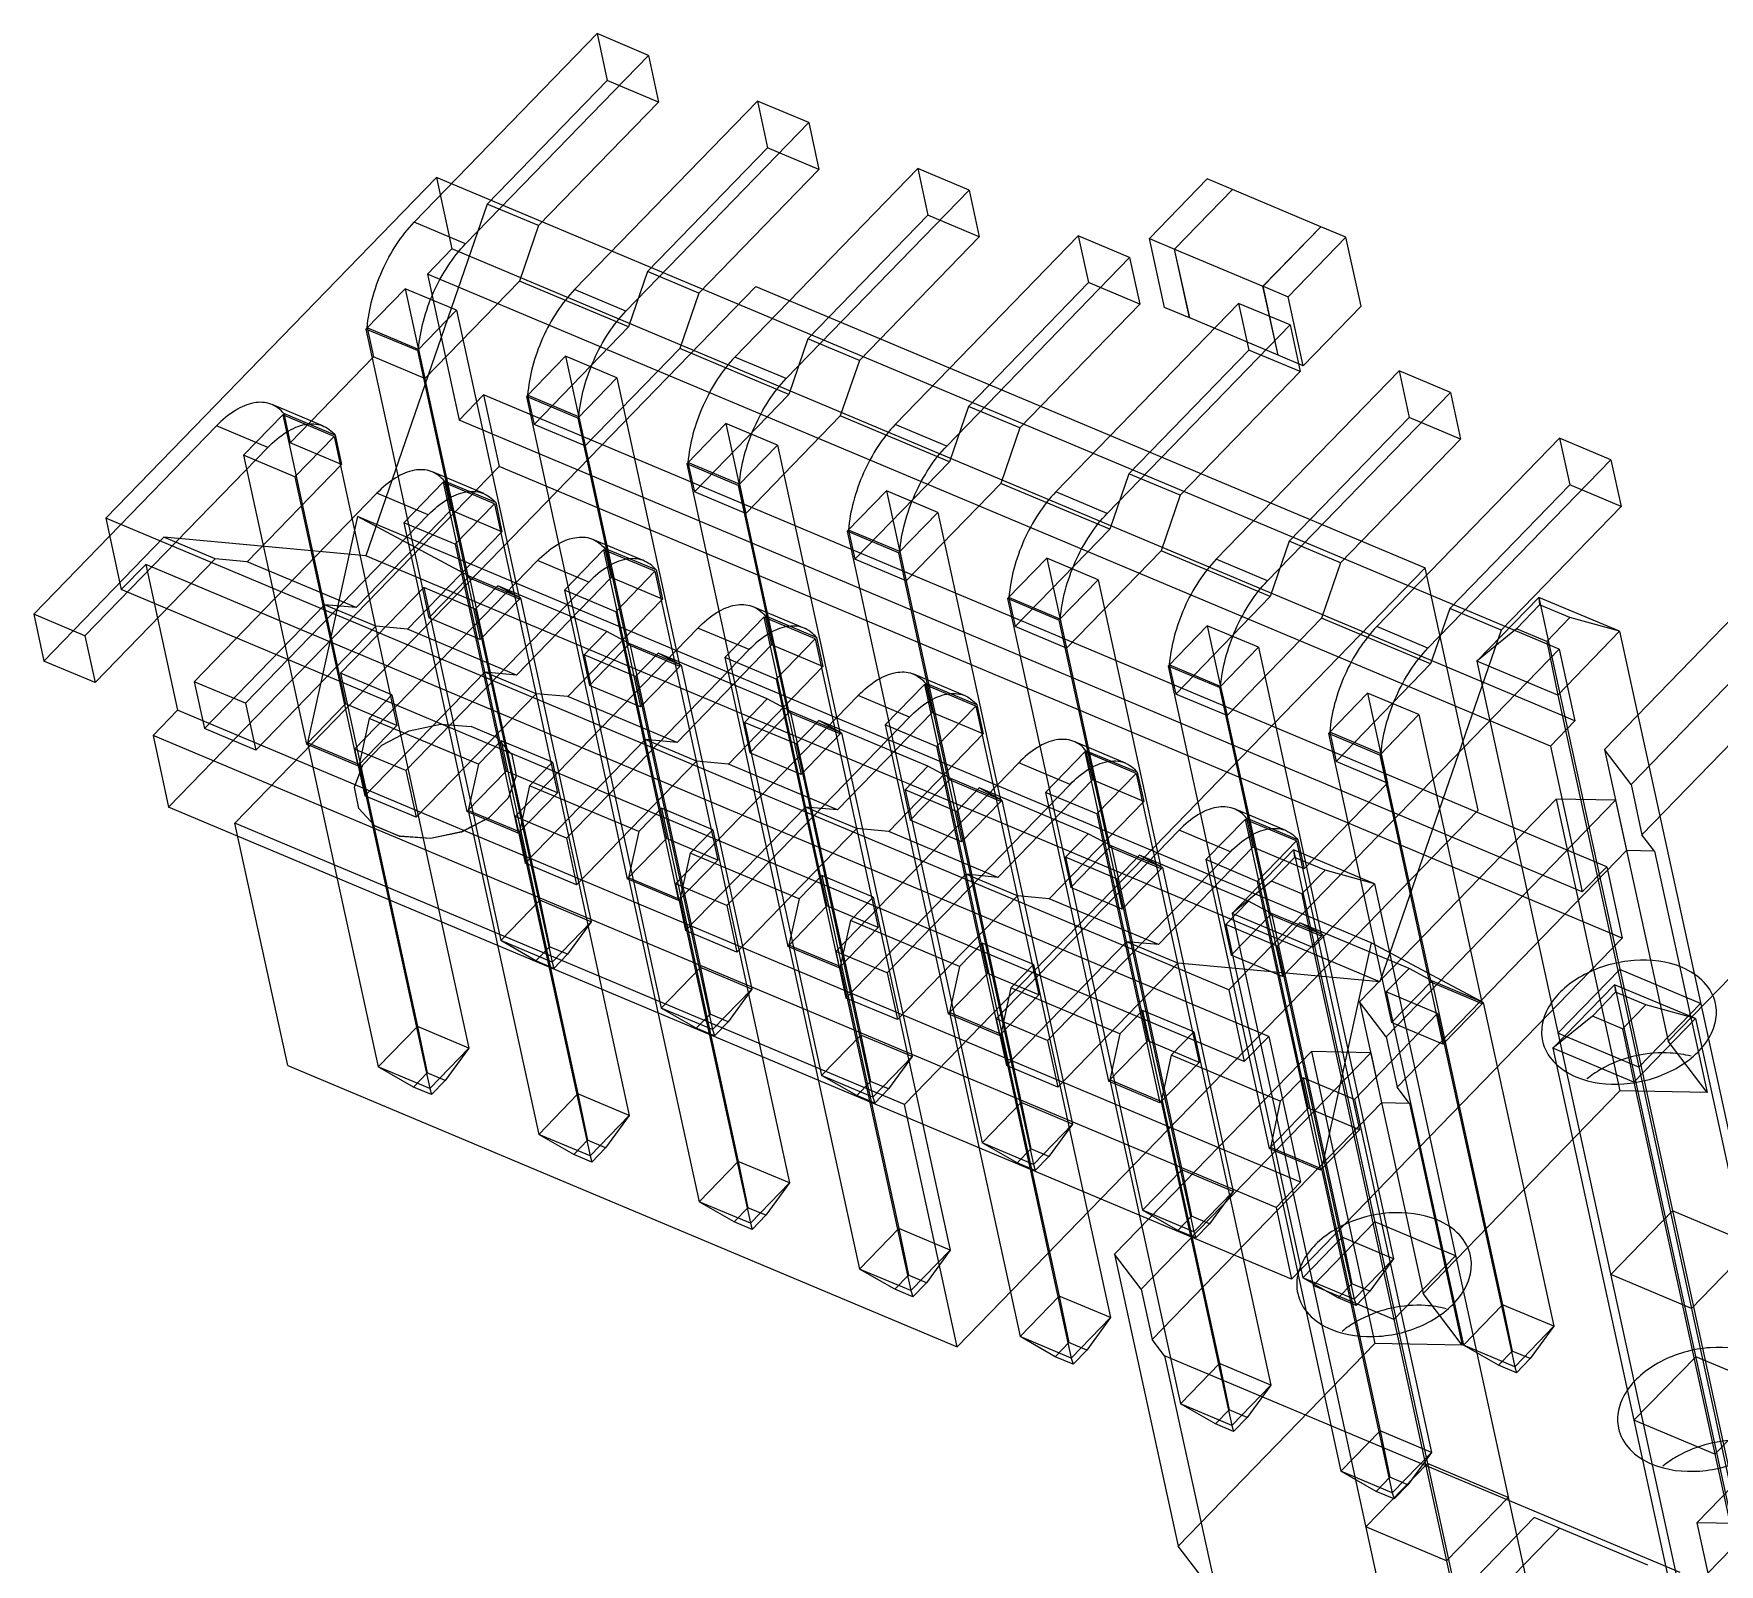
# Model space of a CAD drawing. Header units: millimetres. Extents: x 0 to 594, y 0 to 420.
# Drawn here: x 504.52 to 515, y 144 to 153.51 of the extents above; entities that cross this region are included whole.
import ezdxf

# ---------------------------------------------------------------- set-up
doc = ezdxf.new("R2010")
doc.units = ezdxf.units.MM
doc.header["$LTSCALE"] = 32.67
doc.layers.get('0').update_dxf_attribs({"linetype": 'CONTINUOUS'})

msp = doc.modelspace()

# ---------------------------------------------------------------- linework, layer by layer
at = {"color": 7, "linetype": 'CONTINUOUS'}
for p, q in [((508.021, 153.515), (506.884, 152.343)), ((508.021, 153.515), (508.084, 153.224)), ((508.34, 153.38), (508.021, 153.515)), ((508.34, 153.38), (507.203, 152.209)), ((508.34, 153.38), (508.403, 153.09)), ((508.084, 153.224), (507.338, 152.456)), ((508.403, 153.09), (508.084, 153.224)), ((508.403, 153.09), (507.657, 152.322)), ((509.018, 153.096), (507.881, 151.924)), ((509.018, 153.096), (509.081, 152.805)), ((509.337, 152.962), (509.018, 153.096)), ((509.337, 152.962), (508.2, 151.79)), ((509.337, 152.962), (509.4, 152.671)), ((509.081, 152.805), (508.335, 152.037)), ((509.4, 152.671), (509.081, 152.805)), ((509.4, 152.671), (508.654, 151.903)), ((510.015, 152.677), (508.878, 151.505)), ((510.015, 152.677), (510.078, 152.387)), ((510.334, 152.543), (510.015, 152.677)), ((507.022, 152.622), (504.967, 150.504)), ((507.022, 152.622), (507.119, 152.177)), ((514.002, 149.689), (507.022, 152.622)), ((511.813, 152.612), (511.454, 152.242)), ((511.97, 152.546), (511.813, 152.612)), ((507.338, 152.456), (506.584, 150.27)), ((507.657, 152.322), (507.338, 152.456)), ((510.334, 152.543), (509.197, 151.371)), ((510.334, 152.543), (510.397, 152.253)), ((511.611, 152.176), (511.97, 152.546)), ((511.97, 152.546), (511.611, 152.176)), ((511.97, 152.545), (511.97, 152.546)), ((512.519, 152.315), (511.97, 152.546)), ((507.203, 152.209), (506.884, 152.343)), ((510.078, 152.387), (509.332, 151.618)), ((510.397, 152.253), (510.078, 152.387)), ((507.657, 152.322), (507.538, 151.977)), ((510.397, 152.253), (509.652, 151.484)), ((511.012, 152.258), (509.875, 151.086)), ((511.012, 152.258), (511.076, 151.968)), ((511.331, 152.124), (511.012, 152.258)), ((511.454, 152.242), (511.611, 152.176)), ((511.548, 151.814), (511.454, 152.242)), ((512.16, 151.946), (512.519, 152.315)), ((512.52, 152.315), (512.161, 151.945)), ((512.317, 151.88), (512.676, 152.25)), ((512.519, 152.315), (512.519, 152.315)), ((512.676, 152.25), (512.52, 152.315)), ((512.77, 151.821), (512.676, 152.25)), ((507.119, 152.177), (506.966, 152.02)), ((514.099, 149.245), (507.119, 152.177)), ((511.611, 152.176), (512.16, 151.946)), ((511.704, 151.748), (511.611, 152.176)), ((511.705, 151.748), (511.611, 152.176)), ((508.335, 152.037), (508.216, 151.692)), ((508.654, 151.903), (508.335, 152.037)), ((511.331, 152.124), (510.195, 150.952)), ((511.331, 152.124), (511.395, 151.834)), ((505.77, 148.608), (509.007, 151.943)), ((506.828, 151.93), (506.584, 151.679)), ((506.828, 151.93), (507.22, 150.135)), ((507.147, 151.796), (506.828, 151.93)), ((507.538, 151.977), (506.951, 151.372)), ((506.966, 152.02), (507.164, 151.114)), ((513.947, 149.088), (506.966, 152.02)), ((508.216, 151.692), (507.538, 151.977)), ((508.2, 151.79), (507.881, 151.924)), ((509.007, 151.943), (513.168, 150.195)), ((511.076, 151.968), (510.33, 151.199)), ((511.395, 151.834), (511.076, 151.968)), ((512.254, 151.517), (512.16, 151.946)), ((512.161, 151.945), (512.317, 151.88)), ((512.254, 151.517), (512.161, 151.945)), ((508.654, 151.903), (508.535, 151.558)), ((511.395, 151.834), (510.649, 151.065)), ((512.009, 151.839), (510.873, 150.668)), ((512.329, 151.705), (512.009, 151.839)), ((512.009, 151.839), (512.073, 151.549)), ((512.411, 151.451), (512.317, 151.88)), ((512.77, 151.821), (512.411, 151.451)), ((507.147, 151.796), (506.904, 151.545)), ((507.147, 151.796), (507.539, 150.001)), ((511.704, 151.748), (511.548, 151.814)), ((511.705, 151.749), (511.704, 151.748)), ((512.254, 151.517), (511.705, 151.748)), ((506.584, 151.679), (506.976, 149.884)), ((506.904, 151.545), (506.584, 151.679)), ((506.592, 151.687), (506.632, 151.506)), ((506.911, 151.553), (506.592, 151.687)), ((508.216, 151.692), (507.629, 151.087)), ((509.332, 151.618), (509.214, 151.273)), ((509.652, 151.484), (509.332, 151.618)), ((512.329, 151.705), (511.192, 150.533)), ((512.329, 151.705), (512.392, 151.415)), ((506.632, 151.506), (506.114, 150.972)), ((506.951, 151.372), (506.632, 151.506)), ((506.904, 151.545), (507.295, 149.75)), ((506.911, 151.553), (506.951, 151.372)), ((507.825, 151.511), (507.582, 151.26)), ((507.825, 151.511), (508.217, 149.716)), ((508.144, 151.377), (507.825, 151.511)), ((508.535, 151.558), (507.948, 150.953)), ((509.214, 151.273), (508.535, 151.558)), ((509.197, 151.371), (508.878, 151.505)), ((512.073, 151.549), (511.327, 150.78)), ((512.392, 151.415), (512.073, 151.549)), ((512.254, 151.518), (512.254, 151.517)), ((512.411, 151.451), (512.254, 151.517)), ((509.652, 151.484), (509.533, 151.139)), ((512.392, 151.415), (511.646, 150.646)), ((513.007, 151.42), (511.87, 150.249)), ((513.326, 151.286), (513.007, 151.42)), ((513.007, 151.42), (513.07, 151.13)), ((508.144, 151.377), (507.901, 151.126)), ((508.144, 151.377), (508.536, 149.582)), ((507.316, 151.271), (507.164, 151.114)), ((507.316, 151.271), (507.413, 150.826)), ((514.297, 148.338), (507.316, 151.271)), ((507.582, 151.26), (507.973, 149.465)), ((507.901, 151.126), (507.582, 151.26)), ((507.589, 151.268), (507.629, 151.087)), ((507.908, 151.134), (507.589, 151.268)), ((509.214, 151.273), (508.626, 150.668)), ((510.33, 151.199), (510.211, 150.854)), ((510.649, 151.065), (510.33, 151.199)), ((513.326, 151.286), (512.189, 150.115)), ((513.326, 151.286), (513.389, 150.996)), ((506.067, 151.146), (505.823, 150.895)), ((506.067, 151.146), (506.458, 149.35)), ((506.386, 151.012), (506.067, 151.146)), ((506.074, 151.154), (506.114, 150.972)), ((506.394, 151.02), (506.074, 151.154)), ((514.145, 148.181), (507.164, 151.114)), ((507.948, 150.953), (507.629, 151.087)), ((507.901, 151.126), (508.292, 149.331)), ((507.908, 151.134), (507.948, 150.953)), ((508.822, 151.092), (508.579, 150.841)), ((508.822, 151.092), (509.214, 149.297)), ((509.142, 150.958), (508.822, 151.092)), ((509.533, 151.139), (508.945, 150.534)), ((510.211, 150.854), (509.533, 151.139)), ((510.195, 150.952), (509.875, 151.086)), ((513.07, 151.13), (512.324, 150.361)), ((513.389, 150.996), (513.07, 151.13)), ((505.656, 151.078), (504.519, 149.907)), ((505.975, 150.944), (505.656, 151.078)), ((506.386, 151.012), (506.142, 150.761)), ((506.386, 151.012), (506.777, 149.216)), ((506.394, 151.02), (506.433, 150.838)), ((510.649, 151.065), (510.53, 150.72)), ((513.389, 150.996), (512.643, 150.227)), ((514.004, 151.001), (512.867, 149.83)), ((514.323, 150.867), (514.004, 151.001)), ((514.004, 151.001), (514.067, 150.711)), ((505.975, 150.944), (504.838, 149.773)), ((505.823, 150.895), (506.215, 149.099)), ((506.142, 150.761), (505.823, 150.895)), ((506.433, 150.838), (506.114, 150.972)), ((509.142, 150.958), (508.898, 150.707)), ((509.142, 150.958), (509.533, 149.163)), ((507.413, 150.826), (505.358, 148.709)), ((506.433, 150.838), (505.846, 150.233)), ((514.394, 147.894), (507.413, 150.826)), ((508.579, 150.841), (508.97, 149.046)), ((508.898, 150.707), (508.579, 150.841)), ((508.586, 150.849), (508.626, 150.668)), ((508.906, 150.715), (508.586, 150.849)), ((510.211, 150.854), (509.623, 150.249)), ((511.327, 150.78), (511.208, 150.436)), ((511.646, 150.646), (511.327, 150.78)), ((514.323, 150.867), (513.186, 149.696)), ((514.323, 150.867), (514.386, 150.577)), ((506.142, 150.761), (506.534, 148.965)), ((507.064, 150.727), (506.82, 150.476)), ((507.064, 150.727), (507.456, 148.932)), ((507.383, 150.593), (507.064, 150.727)), ((507.072, 150.735), (507.111, 150.553)), ((507.391, 150.601), (507.072, 150.735)), ((508.945, 150.534), (508.626, 150.668)), ((508.898, 150.707), (509.289, 148.912)), ((508.906, 150.715), (508.945, 150.534)), ((509.82, 150.674), (509.576, 150.423)), ((509.82, 150.674), (510.211, 148.878)), ((510.139, 150.539), (509.82, 150.674)), ((510.53, 150.72), (509.942, 150.115)), ((511.208, 150.436), (510.53, 150.72)), ((511.192, 150.533), (510.873, 150.668)), ((514.067, 150.711), (513.321, 149.942)), ((514.386, 150.577), (514.067, 150.711)), ((506.653, 150.659), (505.516, 149.488)), ((506.972, 150.525), (506.653, 150.659)), ((507.383, 150.593), (507.14, 150.342)), ((507.383, 150.593), (507.775, 148.798)), ((507.391, 150.601), (507.43, 150.419)), ((511.646, 150.646), (511.527, 150.301)), ((514.386, 150.577), (513.64, 149.808)), ((504.967, 150.504), (505.063, 150.06)), ((511.947, 147.572), (504.967, 150.504)), ((506.972, 150.525), (505.836, 149.354)), ((506.531, 150.514), (506.222, 149.107)), ((507.111, 150.553), (506.524, 149.948)), ((512.833, 147.866), (506.531, 150.514)), ((507.227, 150.143), (506.531, 150.514)), ((506.82, 150.476), (507.212, 148.681)), ((507.14, 150.342), (506.82, 150.476)), ((507.43, 150.419), (507.111, 150.553)), ((510.139, 150.539), (509.895, 150.288)), ((510.139, 150.539), (510.53, 148.744)), ((505.328, 150.385), (504.583, 149.616)), ((506.584, 150.27), (505.328, 150.385)), ((505.648, 150.251), (505.328, 150.385)), ((507.43, 150.419), (506.843, 149.814)), ((509.576, 150.423), (509.968, 148.627)), ((509.895, 150.288), (509.576, 150.423)), ((509.584, 150.43), (509.623, 150.249)), ((509.903, 150.296), (509.584, 150.43)), ((511.208, 150.436), (510.62, 149.83)), ((512.324, 150.361), (512.205, 150.017)), ((512.643, 150.227), (512.324, 150.361)), ((505.648, 150.251), (504.902, 149.482)), ((505.846, 150.233), (505.648, 150.251)), ((512.886, 147.623), (506.584, 150.27)), ((507.14, 150.342), (507.531, 148.547)), ((508.061, 150.308), (507.818, 150.057)), ((508.061, 150.308), (508.453, 148.513)), ((508.38, 150.174), (508.061, 150.308)), ((508.069, 150.316), (508.108, 150.135)), ((508.388, 150.182), (508.069, 150.316)), ((509.942, 150.115), (509.623, 150.249)), ((509.895, 150.288), (510.287, 148.493)), ((509.903, 150.296), (509.942, 150.115)), ((510.817, 150.255), (510.573, 150.004)), ((510.817, 150.255), (511.208, 148.459)), ((511.136, 150.121), (510.817, 150.255)), ((511.527, 150.301), (510.939, 149.696)), ((512.205, 150.017), (511.527, 150.301)), ((512.189, 150.115), (511.87, 150.249)), ((515.506, 150.327), (514.283, 149.067)), ((515.875, 150.32), (514.448, 148.85)), ((505.216, 150.216), (505.063, 150.06)), ((505.216, 150.216), (505.413, 149.31)), ((512.196, 147.284), (505.216, 150.216)), ((506.524, 149.948), (505.846, 150.233)), ((507.65, 150.24), (506.514, 149.069)), ((507.227, 150.143), (507.666, 148.13)), ((507.546, 150.009), (507.227, 150.143)), ((507.97, 150.106), (507.65, 150.24)), ((508.38, 150.174), (508.137, 149.923)), ((508.38, 150.174), (508.772, 148.379)), ((508.388, 150.182), (508.427, 150.001)), ((513.168, 150.195), (509.932, 146.86)), ((512.643, 150.227), (512.524, 149.883)), ((513.497, 148.689), (513.168, 150.195)), ((512.044, 147.127), (505.063, 150.06)), ((506.944, 150.073), (506.426, 149.54)), ((507.97, 150.106), (506.833, 148.935)), ((506.944, 150.073), (507.423, 147.879)), ((507.263, 149.939), (506.944, 150.073)), ((507.22, 150.135), (506.976, 149.884)), ((507.539, 150.001), (507.22, 150.135)), ((507.404, 150.084), (507.263, 149.939)), ((508.082, 149.799), (507.404, 150.084)), ((507.546, 150.009), (507.404, 150.084)), ((508.108, 150.135), (507.521, 149.529)), ((507.818, 150.057), (508.209, 148.262)), ((508.137, 149.923), (507.818, 150.057)), ((508.427, 150.001), (508.108, 150.135)), ((511.136, 150.121), (510.892, 149.87)), ((511.136, 150.121), (511.527, 148.325)), ((506.326, 149.966), (505.58, 149.198)), ((506.524, 149.948), (506.326, 149.966)), ((506.645, 149.832), (506.326, 149.966)), ((507.263, 149.939), (507.742, 147.745)), ((507.539, 150.001), (507.295, 149.75)), ((507.546, 150.009), (507.985, 147.996)), ((508.427, 150.001), (507.84, 149.395)), ((510.573, 150.004), (510.965, 148.208)), ((510.892, 149.87), (510.573, 150.004)), ((510.581, 150.011), (510.62, 149.83)), ((510.9, 149.877), (510.581, 150.011)), ((512.205, 150.017), (511.618, 149.411)), ((513.321, 149.942), (513.202, 149.598)), ((513.64, 149.808), (513.321, 149.942)), ((513.874, 150.012), (513.49, 149.616)), ((513.88, 149.965), (513.736, 149.817)), ((514.376, 149.801), (513.874, 150.012)), ((513.874, 150.012), (515.608, 142.058)), ((513.874, 150.012), (513.88, 149.965)), ((514.068, 149.886), (513.88, 149.965)), ((515.943, 150.007), (514.516, 148.537)), ((504.519, 149.907), (504.583, 149.616)), ((504.838, 149.773), (504.519, 149.907)), ((506.645, 149.832), (505.899, 149.063)), ((506.843, 149.814), (506.645, 149.832)), ((507.295, 149.75), (506.976, 149.884)), ((508.137, 149.923), (508.528, 148.128)), ((509.058, 149.889), (508.815, 149.638)), ((509.377, 149.755), (509.058, 149.889)), ((509.058, 149.889), (509.45, 148.094)), ((509.385, 149.763), (509.066, 149.897)), ((509.066, 149.897), (509.106, 149.716)), ((510.939, 149.696), (510.62, 149.83)), ((510.892, 149.87), (511.284, 148.074)), ((510.9, 149.877), (510.939, 149.696)), ((511.814, 149.836), (511.57, 149.585)), ((511.814, 149.836), (512.206, 148.04)), ((512.133, 149.702), (511.814, 149.836)), ((512.524, 149.883), (511.937, 149.277)), ((513.202, 149.598), (512.524, 149.883)), ((513.186, 149.696), (512.867, 149.83)), ((514.068, 149.886), (513.924, 149.738)), ((514.376, 149.801), (514.068, 149.886)), ((504.838, 149.773), (504.902, 149.482)), ((507.521, 149.529), (506.843, 149.814)), ((508.648, 149.821), (507.511, 148.65)), ((508.082, 149.799), (507.941, 149.654)), ((508.224, 149.724), (508.082, 149.799)), ((508.224, 149.724), (508.663, 147.711)), ((508.543, 149.59), (508.224, 149.724)), ((508.967, 149.687), (508.648, 149.821)), ((509.377, 149.755), (509.134, 149.504)), ((509.377, 149.755), (509.769, 147.96)), ((509.385, 149.763), (509.425, 149.582)), ((513.64, 149.808), (512.886, 147.623)), ((513.736, 149.817), (513.49, 149.616)), ((513.924, 149.738), (513.736, 149.817)), ((513.924, 149.738), (513.993, 149.405)), ((514.376, 149.801), (513.993, 149.405)), ((514.376, 149.801), (516.111, 141.847)), ((508.967, 149.687), (507.83, 148.516)), ((507.941, 149.654), (508.42, 147.46)), ((508.26, 149.52), (507.941, 149.654)), ((508.217, 149.716), (507.973, 149.465)), ((508.536, 149.582), (508.217, 149.716)), ((508.401, 149.665), (508.26, 149.52)), ((509.079, 149.381), (508.401, 149.665)), ((508.543, 149.59), (508.401, 149.665)), ((509.106, 149.716), (508.518, 149.11)), ((509.134, 149.504), (508.815, 149.638)), ((508.815, 149.638), (509.206, 147.843)), ((509.425, 149.582), (509.106, 149.716)), ((512.133, 149.702), (511.889, 149.451)), ((514.002, 149.689), (511.947, 147.572)), ((512.133, 149.702), (512.525, 147.906)), ((514.002, 149.689), (514.099, 149.245)), ((504.902, 149.482), (504.583, 149.616)), ((506.426, 149.54), (506.905, 147.345)), ((506.746, 149.406), (506.426, 149.54)), ((507.323, 149.547), (506.577, 148.779)), ((507.521, 149.529), (507.323, 149.547)), ((507.642, 149.413), (507.323, 149.547)), ((508.26, 149.52), (508.739, 147.326)), ((508.536, 149.582), (508.292, 149.331)), ((508.543, 149.59), (508.982, 147.577)), ((509.425, 149.582), (508.837, 148.976)), ((511.57, 149.585), (511.962, 147.789)), ((511.889, 149.451), (511.57, 149.585)), ((511.578, 149.593), (511.618, 149.411)), ((511.897, 149.459), (511.578, 149.593)), ((513.202, 149.598), (512.615, 148.992)), ((513.993, 149.405), (513.49, 149.616)), ((513.49, 149.616), (515.225, 141.662)), ((505.516, 149.488), (505.58, 149.198)), ((505.836, 149.354), (505.516, 149.488)), ((507.642, 149.413), (506.896, 148.645)), ((507.84, 149.395), (507.642, 149.413)), ((508.292, 149.331), (507.973, 149.465)), ((509.134, 149.504), (509.525, 147.709)), ((510.056, 149.47), (509.812, 149.219)), ((510.375, 149.336), (510.056, 149.47)), ((510.056, 149.47), (510.447, 147.675)), ((510.382, 149.344), (510.063, 149.478)), ((510.063, 149.478), (510.103, 149.297)), ((511.937, 149.277), (511.618, 149.411)), ((511.889, 149.451), (512.281, 147.655)), ((511.897, 149.459), (511.937, 149.277)), ((512.811, 149.417), (512.568, 149.166)), ((513.13, 149.283), (512.811, 149.417)), ((512.811, 149.417), (513.203, 147.621)), ((505.413, 149.31), (505.261, 149.153)), ((512.394, 146.377), (505.413, 149.31)), ((505.836, 149.354), (505.899, 149.063)), ((506.458, 149.35), (506.215, 149.099)), ((506.777, 149.216), (506.458, 149.35)), ((506.746, 149.406), (506.604, 149.26)), ((506.746, 149.406), (507.224, 147.211)), ((508.518, 149.11), (507.84, 149.395)), ((509.645, 149.402), (508.508, 148.231)), ((509.079, 149.381), (508.938, 149.235)), ((509.222, 149.305), (509.079, 149.381)), ((509.541, 149.171), (509.222, 149.305)), ((509.222, 149.305), (509.661, 147.292)), ((509.964, 149.268), (509.645, 149.402)), ((510.375, 149.336), (510.131, 149.085)), ((510.375, 149.336), (510.766, 147.541)), ((510.382, 149.344), (510.422, 149.163)), ((513.993, 149.405), (515.727, 141.451)), ((506.777, 149.216), (506.534, 148.965)), ((506.604, 149.26), (506.542, 148.973)), ((507.283, 148.975), (506.604, 149.26)), ((506.853, 149.182), (507.048, 149.223)), ((507.048, 149.223), (507.238, 149.209)), ((507.394, 149.144), (507.238, 149.209)), ((509.964, 149.268), (508.827, 148.097)), ((509.258, 149.101), (508.938, 149.235)), ((508.938, 149.235), (509.417, 147.041)), ((509.214, 149.297), (508.97, 149.046)), ((509.533, 149.163), (509.214, 149.297)), ((509.399, 149.246), (509.258, 149.101)), ((510.077, 148.962), (509.399, 149.246)), ((509.541, 149.171), (509.399, 149.246)), ((510.103, 149.297), (509.515, 148.691)), ((510.131, 149.085), (509.812, 149.219)), ((509.812, 149.219), (510.204, 147.424)), ((510.422, 149.163), (510.103, 149.297)), ((513.13, 149.283), (512.887, 149.032)), ((513.13, 149.283), (513.522, 147.487)), ((514.099, 149.245), (513.947, 149.088)), ((505.261, 149.153), (505.358, 148.709)), ((512.242, 146.221), (505.261, 149.153)), ((505.899, 149.063), (505.58, 149.198)), ((506.534, 148.965), (506.215, 149.099)), ((506.222, 149.107), (506.661, 147.094)), ((506.542, 148.973), (506.222, 149.107)), ((506.684, 149.094), (506.564, 148.971)), ((506.684, 149.094), (506.853, 149.182)), ((507.424, 149.121), (507.283, 148.975)), ((507.394, 149.144), (507.492, 149.036)), ((507.424, 149.121), (507.902, 146.926)), ((507.743, 148.987), (507.424, 149.121)), ((508.32, 149.128), (507.574, 148.36)), ((508.518, 149.11), (508.32, 149.128)), ((508.639, 148.994), (508.32, 149.128)), ((509.258, 149.101), (509.736, 146.907)), ((509.533, 149.163), (509.289, 148.912)), ((509.541, 149.171), (509.98, 147.158)), ((510.422, 149.163), (509.834, 148.557)), ((512.887, 149.032), (512.568, 149.166)), ((512.568, 149.166), (512.959, 147.37)), ((512.894, 149.04), (512.575, 149.174)), ((512.575, 149.174), (512.615, 148.992)), ((506.514, 149.069), (506.577, 148.779)), ((506.833, 148.935), (506.514, 149.069)), ((507.492, 149.036), (507.518, 148.902)), ((508.639, 148.994), (507.893, 148.226)), ((508.837, 148.976), (508.639, 148.994)), ((509.289, 148.912), (508.97, 149.046)), ((510.131, 149.085), (510.523, 147.29)), ((511.053, 149.051), (510.809, 148.8)), ((511.372, 148.917), (511.053, 149.051)), ((511.053, 149.051), (511.444, 147.256)), ((511.379, 148.925), (511.06, 149.059)), ((511.06, 149.059), (511.1, 148.878)), ((512.934, 148.858), (512.615, 148.992)), ((512.887, 149.032), (513.278, 147.236)), ((512.894, 149.04), (512.934, 148.858)), ((513.947, 149.088), (514.145, 148.181)), ((514.448, 148.85), (514.283, 149.067)), ((514.283, 149.067), (514.679, 147.253)), ((506.514, 148.833), (506.564, 148.971)), ((506.542, 148.973), (506.981, 146.96)), ((506.833, 148.935), (506.896, 148.645)), ((507.456, 148.932), (507.212, 148.681)), ((507.283, 148.975), (507.22, 148.688)), ((507.775, 148.798), (507.456, 148.932)), ((507.518, 148.903), (507.468, 148.765)), ((507.518, 148.902), (507.468, 148.764)), ((507.518, 148.902), (507.518, 148.903)), ((507.743, 148.987), (507.602, 148.841)), ((507.743, 148.987), (508.221, 146.792)), ((509.515, 148.691), (508.837, 148.976)), ((510.642, 148.984), (509.505, 147.812)), ((510.077, 148.962), (509.936, 148.816)), ((510.219, 148.886), (510.077, 148.962)), ((510.538, 148.752), (510.219, 148.886)), ((510.219, 148.886), (510.658, 146.873)), ((510.961, 148.849), (510.642, 148.984)), ((511.372, 148.917), (511.128, 148.666)), ((511.372, 148.917), (511.763, 147.122)), ((511.379, 148.925), (511.419, 148.744)), ((506.54, 148.7), (506.514, 148.833)), ((507.775, 148.798), (507.531, 148.547)), ((507.602, 148.841), (507.539, 148.554)), ((508.28, 148.557), (507.602, 148.841)), ((510.961, 148.849), (509.824, 147.678)), ((510.255, 148.682), (509.936, 148.816)), ((509.936, 148.816), (510.414, 146.622)), ((510.211, 148.878), (509.968, 148.627)), ((510.53, 148.744), (510.211, 148.878)), ((510.396, 148.828), (510.255, 148.682)), ((511.074, 148.543), (510.396, 148.828)), ((510.538, 148.752), (510.396, 148.828)), ((511.1, 148.878), (510.512, 148.272)), ((511.128, 148.666), (510.809, 148.8)), ((510.809, 148.8), (511.201, 147.005)), ((511.419, 148.744), (511.1, 148.878)), ((512.934, 148.858), (512.416, 148.325)), ((514.448, 148.85), (514.516, 148.537)), ((512.338, 145.776), (505.358, 148.709)), ((506.54, 148.699), (506.54, 148.7)), ((506.639, 148.592), (506.54, 148.7)), ((506.639, 148.592), (506.54, 148.699)), ((506.896, 148.645), (506.577, 148.779)), ((507.531, 148.547), (507.212, 148.681)), ((507.22, 148.688), (507.659, 146.675)), ((507.539, 148.554), (507.22, 148.688)), ((507.349, 148.642), (507.468, 148.765)), ((507.468, 148.764), (507.349, 148.641)), ((507.468, 148.764), (507.468, 148.765)), ((508.421, 148.702), (508.28, 148.557)), ((508.421, 148.702), (508.899, 146.507)), ((508.74, 148.568), (508.421, 148.702)), ((509.317, 148.709), (508.571, 147.941)), ((509.515, 148.691), (509.317, 148.709)), ((509.636, 148.575), (509.317, 148.709)), ((510.255, 148.682), (510.733, 146.488)), ((510.26, 145.354), (513.497, 148.689)), ((510.53, 148.744), (510.287, 148.493)), ((510.538, 148.752), (510.977, 146.739)), ((511.419, 148.744), (510.831, 148.138)), ((513.983, 148.758), (512.761, 147.498)), ((514.352, 148.751), (512.926, 147.281)), ((514.352, 148.751), (513.983, 148.758)), ((513.983, 148.758), (514.379, 146.945)), ((514.352, 148.751), (514.42, 148.438)), ((506.099, 147.102), (505.77, 148.608)), ((509.932, 146.86), (505.77, 148.608)), ((506.639, 148.592), (506.639, 148.592)), ((506.795, 148.526), (506.639, 148.592)), ((506.639, 148.592), (506.795, 148.527)), ((507.349, 148.642), (507.179, 148.554)), ((507.349, 148.641), (507.179, 148.553)), ((507.349, 148.641), (507.349, 148.642)), ((507.511, 148.65), (507.574, 148.36)), ((507.83, 148.516), (507.511, 148.65)), ((509.636, 148.575), (508.89, 147.807)), ((509.834, 148.557), (509.636, 148.575)), ((510.287, 148.493), (509.968, 148.627)), ((511.128, 148.666), (511.52, 146.871)), ((512.05, 148.632), (511.806, 148.382)), ((512.369, 148.498), (512.05, 148.632)), ((512.05, 148.632), (512.441, 146.837)), ((512.377, 148.506), (512.058, 148.64)), ((512.058, 148.64), (512.097, 148.459)), ((506.795, 148.526), (506.795, 148.527)), ((506.985, 148.513), (506.795, 148.527)), ((506.985, 148.513), (506.795, 148.526)), ((507.179, 148.554), (506.985, 148.513)), ((507.179, 148.553), (506.985, 148.513)), ((506.985, 148.513), (506.985, 148.513)), ((507.179, 148.553), (507.179, 148.554)), ((507.539, 148.554), (507.978, 146.541)), ((507.83, 148.516), (507.893, 148.226)), ((508.453, 148.513), (508.209, 148.262)), ((508.28, 148.557), (508.217, 148.27)), ((508.772, 148.379), (508.453, 148.513)), ((508.74, 148.568), (508.599, 148.422)), ((508.74, 148.568), (509.218, 146.373)), ((510.512, 148.272), (509.834, 148.557)), ((511.639, 148.565), (510.502, 147.393)), ((511.074, 148.543), (510.933, 148.397)), ((511.216, 148.467), (511.074, 148.543)), ((511.535, 148.333), (511.216, 148.467)), ((511.216, 148.467), (511.655, 146.454)), ((511.958, 148.431), (511.639, 148.565)), ((512.369, 148.498), (512.125, 148.247)), ((512.369, 148.498), (512.761, 146.703)), ((512.377, 148.506), (512.416, 148.325)), ((514.594, 148.435), (514.516, 148.537)), ((515.901, 148.513), (514.679, 147.253)), ((508.772, 148.379), (508.528, 148.128)), ((508.599, 148.422), (508.536, 148.135)), ((509.277, 148.138), (508.599, 148.422)), ((511.958, 148.431), (510.821, 147.259)), ((511.252, 148.263), (510.933, 148.397)), ((510.933, 148.397), (511.411, 146.203)), ((511.208, 148.459), (510.965, 148.208)), ((511.527, 148.325), (511.208, 148.459)), ((511.393, 148.409), (511.252, 148.263)), ((512.071, 148.124), (511.393, 148.409)), ((511.535, 148.333), (511.393, 148.409)), ((512.097, 148.459), (511.51, 147.854)), ((512.125, 148.247), (511.806, 148.382)), ((511.806, 148.382), (512.198, 146.586)), ((512.351, 148.443), (511.968, 148.048)), ((512.416, 148.325), (512.097, 148.459)), ((512.357, 148.396), (512.214, 148.248)), ((512.854, 148.232), (512.351, 148.443)), ((512.351, 148.443), (512.357, 148.396)), ((512.351, 148.443), (514.086, 140.489)), ((512.546, 148.317), (512.357, 148.396)), ((514.42, 148.438), (512.994, 146.968)), ((514.594, 148.435), (514.42, 148.438)), ((514.594, 148.435), (514.921, 146.934)), ((507.893, 148.226), (507.574, 148.36)), ((508.528, 148.128), (508.209, 148.262)), ((508.217, 148.27), (508.656, 146.256)), ((508.536, 148.135), (508.217, 148.27)), ((509.418, 148.283), (509.277, 148.138)), ((509.737, 148.149), (509.418, 148.283)), ((509.418, 148.283), (509.897, 146.089)), ((510.314, 148.291), (509.568, 147.522)), ((510.512, 148.272), (510.314, 148.291)), ((510.634, 148.157), (510.314, 148.291)), ((511.252, 148.263), (511.73, 146.069)), ((511.527, 148.325), (511.284, 148.074)), ((511.535, 148.333), (511.974, 146.32)), ((512.546, 148.317), (512.402, 148.169)), ((512.854, 148.232), (512.546, 148.317)), ((514.297, 148.338), (514.145, 148.181)), ((514.297, 148.338), (514.394, 147.894)), ((508.508, 148.231), (508.571, 147.941)), ((508.827, 148.097), (508.508, 148.231)), ((510.634, 148.157), (509.888, 147.388)), ((510.831, 148.138), (510.634, 148.157)), ((511.284, 148.074), (510.965, 148.208)), ((512.214, 148.248), (511.968, 148.048)), ((512.125, 148.247), (512.517, 146.452)), ((512.402, 148.169), (512.214, 148.248)), ((512.402, 148.169), (512.47, 147.837)), ((512.854, 148.232), (512.47, 147.837)), ((512.854, 148.232), (514.588, 140.278)), ((507.666, 148.13), (507.423, 147.879)), ((507.666, 148.13), (507.726, 147.841)), ((507.985, 147.996), (507.666, 148.13)), ((508.536, 148.135), (508.975, 146.122)), ((508.827, 148.097), (508.89, 147.807)), ((509.45, 148.094), (509.206, 147.843)), ((509.277, 148.138), (509.214, 147.851)), ((509.769, 147.96), (509.45, 148.094)), ((509.737, 148.149), (509.596, 148.004)), ((509.737, 148.149), (510.216, 145.955)), ((511.51, 147.854), (510.831, 148.138)), ((512.071, 148.124), (511.93, 147.979)), ((512.47, 147.837), (511.968, 148.048)), ((511.968, 148.048), (513.702, 140.094)), ((512.213, 148.048), (512.071, 148.124)), ((512.532, 147.914), (512.213, 148.048)), ((512.213, 148.048), (512.652, 146.035)), ((507.985, 147.996), (507.742, 147.745)), ((507.985, 147.996), (507.838, 147.794)), ((509.769, 147.96), (509.525, 147.709)), ((509.596, 148.004), (509.533, 147.717)), ((510.274, 147.719), (509.596, 148.004)), ((512.249, 147.844), (511.93, 147.979)), ((511.93, 147.979), (512.409, 145.784)), ((512.206, 148.04), (511.962, 147.789)), ((512.525, 147.906), (512.206, 148.04)), ((512.39, 147.99), (512.249, 147.844)), ((513.068, 147.705), (512.39, 147.99)), ((512.532, 147.914), (512.39, 147.99)), ((507.742, 147.745), (507.423, 147.879)), ((507.641, 147.753), (507.423, 147.879)), ((507.726, 147.841), (507.641, 147.753)), ((507.838, 147.794), (507.726, 147.841)), ((508.89, 147.807), (508.571, 147.941)), ((509.525, 147.709), (509.206, 147.843)), ((509.533, 147.717), (509.214, 147.851)), ((509.214, 147.851), (509.653, 145.838)), ((510.415, 147.864), (510.274, 147.719)), ((510.734, 147.73), (510.415, 147.864)), ((510.415, 147.864), (510.894, 145.67)), ((511.312, 147.872), (510.566, 147.103)), ((511.51, 147.854), (511.312, 147.872)), ((511.631, 147.738), (511.312, 147.872)), ((512.249, 147.844), (512.728, 145.65)), ((512.525, 147.906), (512.281, 147.655)), ((514.394, 147.894), (512.338, 145.776)), ((512.833, 147.866), (512.525, 146.46)), ((512.532, 147.914), (512.971, 145.901)), ((513.529, 147.495), (512.833, 147.866)), ((507.753, 147.706), (507.641, 147.753)), ((507.742, 147.745), (507.753, 147.706)), ((507.838, 147.794), (507.753, 147.706)), ((509.824, 147.678), (509.505, 147.812)), ((509.505, 147.812), (509.568, 147.522)), ((511.631, 147.738), (510.885, 146.969)), ((512.886, 147.623), (511.631, 147.738)), ((512.281, 147.655), (511.962, 147.789)), ((512.47, 147.837), (514.205, 139.883)), ((508.663, 147.711), (508.42, 147.46)), ((508.663, 147.711), (508.723, 147.422)), ((508.982, 147.577), (508.663, 147.711)), ((509.533, 147.717), (509.972, 145.704)), ((509.824, 147.678), (509.888, 147.388)), ((510.447, 147.675), (510.204, 147.424)), ((510.274, 147.719), (510.211, 147.432)), ((510.766, 147.541), (510.447, 147.675)), ((510.734, 147.73), (510.593, 147.585)), ((510.734, 147.73), (511.213, 145.536)), ((513.068, 147.705), (512.927, 147.56)), ((513.21, 147.629), (513.068, 147.705)), ((513.529, 147.495), (513.21, 147.629)), ((513.21, 147.629), (513.649, 145.616)), ((514.378, 147.7), (513.994, 147.304)), ((514.88, 147.489), (514.378, 147.7)), ((508.982, 147.577), (508.739, 147.326)), ((508.982, 147.577), (508.835, 147.375)), ((510.766, 147.541), (510.523, 147.29)), ((510.593, 147.585), (510.53, 147.298)), ((511.271, 147.3), (510.593, 147.585)), ((511.947, 147.572), (512.044, 147.127)), ((513.246, 147.426), (512.927, 147.56)), ((512.927, 147.56), (513.406, 145.365)), ((513.203, 147.621), (512.959, 147.37)), ((513.522, 147.487), (513.203, 147.621)), ((514.346, 147.605), (513.962, 147.21)), ((514.352, 147.558), (514.208, 147.41)), ((514.848, 147.394), (514.346, 147.605)), ((514.346, 147.605), (516.08, 139.651)), ((514.346, 147.605), (514.352, 147.558)), ((514.54, 147.479), (514.352, 147.558)), ((508.739, 147.326), (508.42, 147.46)), ((508.638, 147.334), (508.42, 147.46)), ((508.723, 147.422), (508.638, 147.334)), ((508.835, 147.375), (508.723, 147.422)), ((509.888, 147.388), (509.568, 147.522)), ((510.523, 147.29), (510.204, 147.424)), ((510.53, 147.298), (510.211, 147.432)), ((510.211, 147.432), (510.65, 145.419)), ((511.412, 147.445), (511.271, 147.3)), ((511.731, 147.311), (511.412, 147.445)), ((511.412, 147.445), (511.891, 145.251)), ((513.246, 147.426), (512.729, 146.892)), ((512.926, 147.281), (512.761, 147.498)), ((512.761, 147.498), (513.156, 145.685)), ((513.246, 147.426), (513.725, 145.231)), ((513.522, 147.487), (513.278, 147.236)), ((513.529, 147.495), (513.968, 145.482)), ((514.54, 147.479), (514.396, 147.331)), ((514.88, 147.489), (514.497, 147.093)), ((514.848, 147.394), (514.54, 147.479)), ((506.905, 147.345), (506.661, 147.094)), ((506.905, 147.345), (506.965, 147.057)), ((507.224, 147.211), (506.905, 147.345)), ((508.75, 147.287), (508.638, 147.334)), ((508.739, 147.326), (508.75, 147.287)), ((508.835, 147.375), (508.75, 147.287)), ((510.821, 147.259), (510.502, 147.393)), ((510.502, 147.393), (510.566, 147.103)), ((513.278, 147.236), (512.959, 147.37)), ((514.208, 147.41), (513.962, 147.21)), ((514.396, 147.331), (514.208, 147.41)), ((514.396, 147.331), (514.465, 146.999)), ((514.848, 147.394), (514.465, 146.999)), ((514.848, 147.394), (516.583, 139.44)), ((507.224, 147.211), (506.981, 146.96)), ((507.224, 147.211), (507.077, 147.01)), ((509.661, 147.292), (509.417, 147.041)), ((509.98, 147.158), (509.661, 147.292)), ((509.661, 147.292), (509.721, 147.004)), ((510.53, 147.298), (510.969, 145.285)), ((510.821, 147.259), (510.885, 146.969)), ((511.444, 147.256), (511.201, 147.005)), ((511.271, 147.3), (511.208, 147.013)), ((511.763, 147.122), (511.444, 147.256)), ((511.731, 147.311), (511.59, 147.166)), ((511.731, 147.311), (512.21, 145.117)), ((512.196, 147.284), (512.044, 147.127)), ((512.196, 147.284), (512.394, 146.377)), ((512.926, 147.281), (512.994, 146.968)), ((514.465, 146.999), (513.962, 147.21)), ((513.962, 147.21), (515.697, 139.256)), ((514.497, 147.093), (513.994, 147.304)), ((514.921, 146.934), (514.679, 147.253)), ((509.98, 147.158), (509.736, 146.907)), ((509.98, 147.158), (509.833, 146.957)), ((512.461, 147.189), (511.238, 145.93)), ((512.83, 147.182), (511.403, 145.712)), ((511.763, 147.122), (511.52, 146.871)), ((511.59, 147.166), (511.527, 146.879)), ((512.268, 146.881), (511.59, 147.166)), ((512.83, 147.182), (512.461, 147.189)), ((512.461, 147.189), (512.856, 145.376)), ((512.83, 147.182), (512.898, 146.87)), ((506.099, 147.102), (510.26, 145.354)), ((506.981, 146.96), (506.661, 147.094)), ((506.88, 146.969), (506.661, 147.094)), ((506.965, 147.057), (506.88, 146.969)), ((507.077, 147.01), (506.965, 147.057)), ((507.077, 147.01), (506.992, 146.922)), ((509.736, 146.907), (509.417, 147.041)), ((509.635, 146.916), (509.417, 147.041)), ((509.721, 147.004), (509.635, 146.916)), ((509.833, 146.957), (509.721, 147.004)), ((510.885, 146.969), (510.566, 147.103)), ((511.52, 146.871), (511.201, 147.005)), ((511.527, 146.879), (511.208, 147.013)), ((511.208, 147.013), (511.647, 145)), ((512.41, 147.026), (512.268, 146.881)), ((512.729, 146.892), (512.41, 147.026)), ((512.41, 147.026), (512.888, 144.832)), ((514.465, 146.999), (516.199, 139.045)), ((506.992, 146.922), (506.88, 146.969)), ((506.981, 146.96), (506.992, 146.922)), ((507.902, 146.926), (507.659, 146.675)), ((507.902, 146.926), (507.962, 146.638)), ((508.221, 146.792), (507.902, 146.926)), ((509.747, 146.869), (509.635, 146.916)), ((509.736, 146.907), (509.747, 146.869)), ((509.833, 146.957), (509.747, 146.869)), ((513.072, 146.866), (512.994, 146.968)), ((514.379, 146.945), (513.156, 145.685)), ((514.921, 146.934), (514.379, 146.945)), ((508.221, 146.792), (507.978, 146.541)), ((508.221, 146.792), (508.074, 146.591)), ((510.26, 145.354), (509.932, 146.86)), ((510.658, 146.873), (510.414, 146.622)), ((510.977, 146.739), (510.658, 146.873)), ((510.658, 146.873), (510.718, 146.585)), ((512.898, 146.87), (511.472, 145.4)), ((511.527, 146.879), (511.966, 144.866)), ((512.441, 146.837), (512.198, 146.586)), ((512.268, 146.881), (512.206, 146.594)), ((512.761, 146.703), (512.441, 146.837)), ((512.729, 146.892), (513.207, 144.698)), ((513.072, 146.866), (512.898, 146.87)), ((513.072, 146.866), (513.399, 145.365)), ((510.977, 146.739), (510.733, 146.488)), ((510.977, 146.739), (510.83, 146.538)), ((512.761, 146.703), (512.517, 146.452)), ((507.978, 146.541), (507.659, 146.675)), ((507.877, 146.55), (507.659, 146.675)), ((507.962, 146.638), (507.877, 146.55)), ((508.074, 146.591), (507.962, 146.638)), ((508.074, 146.591), (507.989, 146.503)), ((510.733, 146.488), (510.414, 146.622)), ((510.632, 146.497), (510.414, 146.622)), ((510.718, 146.585), (510.632, 146.497)), ((510.83, 146.538), (510.718, 146.585)), ((512.517, 146.452), (512.198, 146.586)), ((512.525, 146.46), (512.206, 146.594)), ((512.206, 146.594), (512.645, 144.581)), ((507.989, 146.503), (507.877, 146.55)), ((507.978, 146.541), (507.989, 146.503)), ((508.899, 146.507), (508.656, 146.256)), ((508.899, 146.507), (508.959, 146.219)), ((509.218, 146.373), (508.899, 146.507)), ((510.744, 146.45), (510.632, 146.497)), ((510.733, 146.488), (510.744, 146.45)), ((510.83, 146.538), (510.744, 146.45)), ((509.218, 146.373), (508.975, 146.122)), ((509.218, 146.373), (509.071, 146.172)), ((511.655, 146.454), (511.411, 146.203)), ((511.974, 146.32), (511.655, 146.454)), ((511.655, 146.454), (511.715, 146.166)), ((512.394, 146.377), (512.242, 146.221)), ((512.525, 146.46), (512.964, 144.447)), ((511.974, 146.32), (511.73, 146.069)), ((511.974, 146.32), (511.827, 146.119)), ((508.975, 146.122), (508.656, 146.256)), ((508.874, 146.131), (508.656, 146.256)), ((508.959, 146.219), (508.874, 146.131)), ((509.071, 146.172), (508.959, 146.219)), ((509.071, 146.172), (508.986, 146.084)), ((511.73, 146.069), (511.411, 146.203)), ((511.63, 146.078), (511.411, 146.203)), ((511.715, 146.166), (511.63, 146.078)), ((511.827, 146.119), (511.715, 146.166)), ((512.242, 146.221), (512.338, 145.776)), ((514.705, 146.199), (514.322, 145.804)), ((515.208, 145.988), (514.705, 146.199)), ((508.986, 146.084), (508.874, 146.131)), ((508.975, 146.122), (508.986, 146.084)), ((509.897, 146.089), (509.653, 145.838)), ((510.216, 145.955), (509.897, 146.089)), ((509.897, 146.089), (509.957, 145.8)), ((511.742, 146.031), (511.63, 146.078)), ((511.73, 146.069), (511.742, 146.031)), ((511.827, 146.119), (511.742, 146.031)), ((512.856, 146.131), (512.472, 145.736)), ((513.358, 145.92), (512.856, 146.131)), ((510.216, 145.955), (509.972, 145.704)), ((510.216, 145.955), (510.069, 145.753)), ((512.652, 146.035), (512.409, 145.784)), ((512.971, 145.901), (512.652, 146.035)), ((512.652, 146.035), (512.712, 145.747)), ((515.208, 145.988), (514.824, 145.593)), ((511.403, 145.712), (511.238, 145.93)), ((511.238, 145.93), (511.634, 144.116)), ((512.971, 145.901), (512.728, 145.65)), ((512.971, 145.901), (512.824, 145.7)), ((513.358, 145.92), (512.974, 145.525)), ((509.972, 145.704), (509.653, 145.838)), ((509.871, 145.712), (509.653, 145.838)), ((509.957, 145.8), (509.871, 145.712)), ((510.069, 145.753), (509.957, 145.8)), ((510.069, 145.753), (509.983, 145.665)), ((512.728, 145.65), (512.409, 145.784)), ((512.627, 145.659), (512.409, 145.784)), ((512.712, 145.747), (512.627, 145.659)), ((512.824, 145.7), (512.712, 145.747)), ((514.824, 145.593), (514.322, 145.804)), ((509.983, 145.665), (509.871, 145.712)), ((509.972, 145.704), (509.983, 145.665)), ((510.894, 145.67), (510.65, 145.419)), ((511.213, 145.536), (510.894, 145.67)), ((510.894, 145.67), (510.954, 145.381)), ((511.403, 145.712), (511.472, 145.4)), ((512.974, 145.525), (512.472, 145.736)), ((512.739, 145.612), (512.627, 145.659)), ((512.728, 145.65), (512.739, 145.612)), ((512.824, 145.7), (512.739, 145.612)), ((513.399, 145.365), (513.156, 145.685)), ((516.285, 145.731), (514.858, 144.261)), ((511.213, 145.536), (510.969, 145.285)), ((511.213, 145.536), (511.066, 145.334)), ((513.649, 145.616), (513.406, 145.365)), ((513.968, 145.482), (513.649, 145.616)), ((513.649, 145.616), (513.709, 145.328)), ((513.968, 145.482), (513.725, 145.231)), ((513.968, 145.482), (513.821, 145.281)), ((510.969, 145.285), (510.65, 145.419)), ((510.868, 145.293), (510.65, 145.419)), ((510.954, 145.381), (510.868, 145.293)), ((511.066, 145.334), (510.954, 145.381)), ((511.066, 145.334), (510.98, 145.246)), ((511.549, 145.298), (511.472, 145.4)), ((512.856, 145.376), (511.634, 144.116)), ((513.399, 145.365), (512.856, 145.376)), ((513.725, 145.231), (513.406, 145.365)), ((513.624, 145.24), (513.406, 145.365)), ((513.709, 145.328), (513.624, 145.24)), ((513.821, 145.281), (513.709, 145.328)), ((516.353, 145.418), (514.926, 143.948)), ((510.98, 145.246), (510.868, 145.293)), ((510.969, 145.285), (510.98, 145.246)), ((514.753, 143.952), (511.549, 145.298)), ((511.549, 145.298), (511.877, 143.797)), ((511.891, 145.251), (511.647, 145)), ((512.21, 145.117), (511.891, 145.251)), ((511.891, 145.251), (511.951, 144.962)), ((513.736, 145.193), (513.624, 145.24)), ((513.725, 145.231), (513.736, 145.193)), ((513.821, 145.281), (513.736, 145.193)), ((514.85, 145.293), (514.466, 144.898)), ((515.352, 145.082), (514.85, 145.293)), ((512.21, 145.117), (511.966, 144.866)), ((512.21, 145.117), (512.063, 144.916)), ((515.352, 145.082), (514.969, 144.687)), ((511.966, 144.866), (511.647, 145)), ((511.866, 144.875), (511.647, 145)), ((511.951, 144.962), (511.866, 144.875)), ((512.063, 144.916), (511.951, 144.962)), ((512.063, 144.916), (511.978, 144.828)), ((511.978, 144.828), (511.866, 144.875)), ((511.966, 144.866), (511.978, 144.828)), ((512.888, 144.832), (512.645, 144.581)), ((513.207, 144.698), (512.888, 144.832)), ((512.888, 144.832), (512.948, 144.544)), ((514.969, 144.687), (514.466, 144.898)), ((513.207, 144.698), (512.964, 144.447)), ((513.207, 144.698), (513.06, 144.497)), ((513.183, 144.63), (512.799, 144.235)), ((513.685, 144.419), (513.183, 144.63)), ((512.964, 144.447), (512.645, 144.581)), ((512.863, 144.456), (512.645, 144.581)), ((512.948, 144.544), (512.863, 144.456)), ((513.06, 144.497), (512.948, 144.544)), ((513.06, 144.497), (512.975, 144.409)), ((512.975, 144.409), (512.863, 144.456)), ((512.964, 144.447), (512.975, 144.409)), ((513.685, 144.419), (513.302, 144.024)), ((513.847, 144.294), (513.488, 143.924)), ((514.004, 144.228), (513.847, 144.294)), ((513.302, 144.024), (512.799, 144.235)), ((513.645, 143.858), (514.004, 144.228)), ((514.004, 144.228), (513.645, 143.858)), ((514.553, 143.997), (514.004, 144.228)), ((514.004, 144.227), (514.004, 144.228)), ((515.227, 144.254), (514.858, 144.261)), ((514.858, 144.261), (514.926, 143.948)), ((511.877, 143.797), (511.634, 144.116))]:
    msp.add_line(p, q, dxfattribs=at)
at = {"color": 6, "linetype": 'CONTINUOUS'}
for p, q in [((506.32, 151.076), (506.001, 151.21)), ((507.317, 150.657), (506.998, 150.791)), ((508.314, 150.238), (507.995, 150.372)), ((509.312, 149.819), (508.992, 149.953)), ((510.309, 149.4), (509.99, 149.534)), ((511.306, 148.982), (510.987, 149.116)), ((512.303, 148.563), (511.984, 148.697))]:
    msp.add_line(p, q, dxfattribs=at)
at = {"color": 7, "linetype": 'CONTINUOUS'}
for points, knots in [([(506.592, 151.687), (506.597, 151.747), (506.619, 151.868), (506.681, 152.043), (506.769, 152.205), (506.843, 152.301), (506.884, 152.343)], [0, 0, 0, 0, 0.246169, 0.504286, 0.760187, 1, 1, 1, 1]), ([(506.911, 151.553), (506.916, 151.612), (506.938, 151.734), (507, 151.909), (507.088, 152.071), (507.163, 152.167), (507.203, 152.209)], [0, 0, 0, 0, 0.244939, 0.504286, 0.761395, 1, 1, 1, 1]), ([(507.881, 151.924), (507.841, 151.883), (507.766, 151.787), (507.678, 151.624), (507.616, 151.449), (507.594, 151.328), (507.589, 151.268)], [0, 0, 0, 0, 0.238605, 0.495714, 0.755061, 1, 1, 1, 1]), ([(507.908, 151.134), (507.913, 151.194), (507.935, 151.315), (507.998, 151.49), (508.085, 151.653), (508.16, 151.748), (508.2, 151.79)], [0, 0, 0, 0, 0.244939, 0.504286, 0.761395, 1, 1, 1, 1]), ([(508.878, 151.505), (508.838, 151.464), (508.763, 151.368), (508.676, 151.205), (508.613, 151.03), (508.591, 150.909), (508.586, 150.849)], [0, 0, 0, 0, 0.238605, 0.495714, 0.755061, 1, 1, 1, 1]), ([(508.906, 150.715), (508.91, 150.775), (508.932, 150.896), (508.995, 151.071), (509.082, 151.234), (509.157, 151.33), (509.197, 151.371)], [0, 0, 0, 0, 0.244939, 0.504286, 0.761395, 1, 1, 1, 1]), ([(506.074, 151.154), (506.053, 151.18), (505.995, 151.224), (505.88, 151.228), (505.762, 151.174), (505.691, 151.114), (505.656, 151.078)], [0, 0, 0, 0, 0.211181, 0.426753, 0.685529, 1, 1, 1, 1]), ([(505.975, 150.944), (506.01, 150.98), (506.081, 151.04), (506.199, 151.094), (506.314, 151.09), (506.372, 151.046), (506.394, 151.02)], [0, 0, 0, 0, 0.314471, 0.573247, 0.788819, 1, 1, 1, 1]), ([(509.875, 151.086), (509.835, 151.045), (509.76, 150.949), (509.673, 150.787), (509.611, 150.611), (509.588, 150.49), (509.584, 150.43)], [0, 0, 0, 0, 0.238605, 0.495714, 0.755061, 1, 1, 1, 1]), ([(509.903, 150.296), (509.907, 150.356), (509.93, 150.477), (509.992, 150.652), (510.08, 150.815), (510.154, 150.911), (510.195, 150.952)], [0, 0, 0, 0, 0.244939, 0.504286, 0.761395, 1, 1, 1, 1]), ([(507.072, 150.735), (507.05, 150.761), (506.992, 150.805), (506.877, 150.809), (506.759, 150.756), (506.688, 150.695), (506.653, 150.659)], [0, 0, 0, 0, 0.211181, 0.426753, 0.685529, 1, 1, 1, 1]), ([(506.972, 150.525), (507.008, 150.561), (507.078, 150.621), (507.196, 150.675), (507.311, 150.671), (507.369, 150.627), (507.391, 150.601)], [0, 0, 0, 0, 0.314471, 0.573247, 0.788819, 1, 1, 1, 1]), ([(510.873, 150.668), (510.832, 150.626), (510.758, 150.53), (510.67, 150.368), (510.608, 150.192), (510.586, 150.071), (510.581, 150.011)], [0, 0, 0, 0, 0.238605, 0.495714, 0.755061, 1, 1, 1, 1]), ([(510.9, 149.877), (510.905, 149.937), (510.927, 150.058), (510.989, 150.234), (511.077, 150.396), (511.151, 150.492), (511.192, 150.533)], [0, 0, 0, 0, 0.244939, 0.504286, 0.761395, 1, 1, 1, 1]), ([(507.65, 150.24), (507.686, 150.276), (507.756, 150.337), (507.874, 150.39), (507.989, 150.387), (508.047, 150.342), (508.069, 150.316)], [0, 0, 0, 0, 0.315846, 0.573249, 0.787853, 1, 1, 1, 1]), ([(508.388, 150.182), (508.366, 150.208), (508.308, 150.253), (508.193, 150.256), (508.075, 150.203), (508.005, 150.142), (507.97, 150.106)], [0, 0, 0, 0, 0.212147, 0.426751, 0.684154, 1, 1, 1, 1]), ([(511.87, 150.249), (511.829, 150.207), (511.755, 150.111), (511.667, 149.949), (511.605, 149.773), (511.583, 149.652), (511.578, 149.593)], [0, 0, 0, 0, 0.238605, 0.495714, 0.755061, 1, 1, 1, 1]), ([(511.897, 149.459), (511.902, 149.518), (511.924, 149.639), (511.986, 149.815), (512.074, 149.977), (512.148, 150.073), (512.189, 150.115)], [0, 0, 0, 0, 0.244939, 0.504286, 0.761395, 1, 1, 1, 1]), ([(508.648, 149.821), (508.683, 149.857), (508.754, 149.918), (508.871, 149.971), (508.987, 149.968), (509.044, 149.923), (509.066, 149.897)], [0, 0, 0, 0, 0.315846, 0.573249, 0.787853, 1, 1, 1, 1]), ([(509.385, 149.763), (509.363, 149.789), (509.306, 149.834), (509.19, 149.837), (509.073, 149.784), (509.002, 149.723), (508.967, 149.687)], [0, 0, 0, 0, 0.212147, 0.426751, 0.684154, 1, 1, 1, 1]), ([(512.867, 149.83), (512.827, 149.788), (512.752, 149.692), (512.664, 149.53), (512.602, 149.355), (512.58, 149.233), (512.575, 149.174)], [0, 0, 0, 0, 0.238605, 0.495714, 0.755061, 1, 1, 1, 1]), ([(512.894, 149.04), (512.899, 149.099), (512.921, 149.221), (512.983, 149.396), (513.071, 149.558), (513.146, 149.654), (513.186, 149.696)], [0, 0, 0, 0, 0.244939, 0.504286, 0.761395, 1, 1, 1, 1]), ([(509.645, 149.402), (509.68, 149.439), (509.751, 149.499), (509.868, 149.552), (509.984, 149.549), (510.041, 149.504), (510.063, 149.478)], [0, 0, 0, 0, 0.315846, 0.573249, 0.787853, 1, 1, 1, 1]), ([(509.964, 149.268), (509.999, 149.305), (510.07, 149.365), (510.187, 149.418), (510.303, 149.415), (510.361, 149.37), (510.382, 149.344)], [0, 0, 0, 0, 0.314471, 0.573247, 0.788819, 1, 1, 1, 1]), ([(511.06, 149.059), (511.039, 149.086), (510.981, 149.13), (510.865, 149.133), (510.748, 149.08), (510.677, 149.02), (510.642, 148.984)], [0, 0, 0, 0, 0.211181, 0.426753, 0.685529, 1, 1, 1, 1]), ([(510.961, 148.849), (510.996, 148.886), (511.067, 148.946), (511.185, 148.999), (511.3, 148.996), (511.358, 148.951), (511.379, 148.925)], [0, 0, 0, 0, 0.314471, 0.573247, 0.788819, 1, 1, 1, 1]), ([(512.058, 148.64), (512.036, 148.667), (511.978, 148.711), (511.863, 148.714), (511.745, 148.661), (511.674, 148.601), (511.639, 148.565)], [0, 0, 0, 0, 0.211181, 0.426753, 0.685529, 1, 1, 1, 1]), ([(511.958, 148.431), (511.993, 148.467), (512.064, 148.527), (512.182, 148.58), (512.297, 148.577), (512.355, 148.533), (512.377, 148.506)], [0, 0, 0, 0, 0.314471, 0.573247, 0.788819, 1, 1, 1, 1]), ([(514.765, 147.712), (514.673, 147.751), (514.459, 147.775), (514.204, 147.704), (514.034, 147.591), (513.942, 147.488), (513.891, 147.373), (513.89, 147.292), (513.898, 147.255)], [0, 0, 0, 0, 0.263059, 0.543456, 0.675365, 0.795026, 0.901805, 1, 1, 1, 1]), ([(514.973, 147.489), (514.962, 147.537), (514.908, 147.633), (514.816, 147.69), (514.765, 147.712)], [0, 0, 0, 0, 0.468403, 1, 1, 1, 1]), ([(514.106, 147.032), (514.198, 146.994), (514.412, 146.969), (514.666, 147.04), (514.836, 147.153), (514.929, 147.256), (514.98, 147.372), (514.981, 147.453), (514.973, 147.489)], [0, 0, 0, 0, 0.263059, 0.543456, 0.675365, 0.795026, 0.901805, 1, 1, 1, 1]), ([(513.898, 147.255), (513.908, 147.207), (513.963, 147.111), (514.055, 147.054), (514.106, 147.032)], [0, 0, 0, 0, 0.468403, 1, 1, 1, 1]), ([(514.821, 147.16), (514.779, 147.171), (514.6, 147.198), (514.412, 147.158), (514.29, 147.095)], [0, 0, 0, 0, 0.241337, 1, 1, 1, 1]), ([(514.29, 147.095), (514.279, 147.089), (514.239, 147.067), (514.201, 147.041), (514.174, 147.019)], [0, 0, 0, 0, 0.256503, 1, 1, 1, 1]), ([(513.243, 146.143), (513.15, 146.182), (512.936, 146.206), (512.682, 146.135), (512.512, 146.022), (512.42, 145.919), (512.369, 145.804), (512.368, 145.723), (512.376, 145.686)], [0, 0, 0, 0, 0.263059, 0.543456, 0.675365, 0.795026, 0.901805, 1, 1, 1, 1]), ([(513.45, 145.92), (513.44, 145.968), (513.386, 146.065), (513.294, 146.122), (513.243, 146.143)], [0, 0, 0, 0, 0.468403, 1, 1, 1, 1]), ([(512.583, 145.464), (512.676, 145.425), (512.89, 145.4), (513.144, 145.471), (513.314, 145.585), (513.406, 145.688), (513.457, 145.803), (513.458, 145.884), (513.45, 145.92)], [0, 0, 0, 0, 0.263059, 0.543456, 0.675365, 0.795026, 0.901805, 1, 1, 1, 1]), ([(512.376, 145.686), (512.386, 145.639), (512.44, 145.542), (512.532, 145.485), (512.583, 145.464)], [0, 0, 0, 0, 0.468403, 1, 1, 1, 1]), ([(513.298, 145.591), (513.256, 145.602), (513.077, 145.63), (512.889, 145.589), (512.768, 145.526)], [0, 0, 0, 0, 0.241337, 1, 1, 1, 1]), ([(512.768, 145.526), (512.757, 145.521), (512.717, 145.498), (512.678, 145.472), (512.652, 145.45)], [0, 0, 0, 0, 0.256503, 1, 1, 1, 1]), ([(515.237, 145.305), (515.145, 145.344), (514.931, 145.369), (514.676, 145.298), (514.506, 145.184), (514.414, 145.081), (514.363, 144.966), (514.362, 144.885), (514.37, 144.849)], [0, 0, 0, 0, 0.263059, 0.543456, 0.675365, 0.795026, 0.901805, 1, 1, 1, 1]), ([(514.578, 144.626), (514.67, 144.587), (514.884, 144.563), (515.138, 144.634), (515.308, 144.747), (515.401, 144.85), (515.452, 144.965), (515.453, 145.046), (515.445, 145.083)], [0, 0, 0, 0, 0.263059, 0.543456, 0.675365, 0.795026, 0.901805, 1, 1, 1, 1]), ([(514.37, 144.849), (514.38, 144.801), (514.435, 144.704), (514.527, 144.647), (514.578, 144.626)], [0, 0, 0, 0, 0.468403, 1, 1, 1, 1]), ([(515.293, 144.753), (515.251, 144.764), (515.072, 144.792), (514.884, 144.751), (514.762, 144.688)], [0, 0, 0, 0, 0.241337, 1, 1, 1, 1]), ([(514.762, 144.688), (514.751, 144.683), (514.711, 144.661), (514.673, 144.634), (514.646, 144.613)], [0, 0, 0, 0, 0.256503, 1, 1, 1, 1])]:
    msp.add_open_spline(points, degree=3, knots=knots, dxfattribs=at)

doc.saveas('drawing.dxf')
